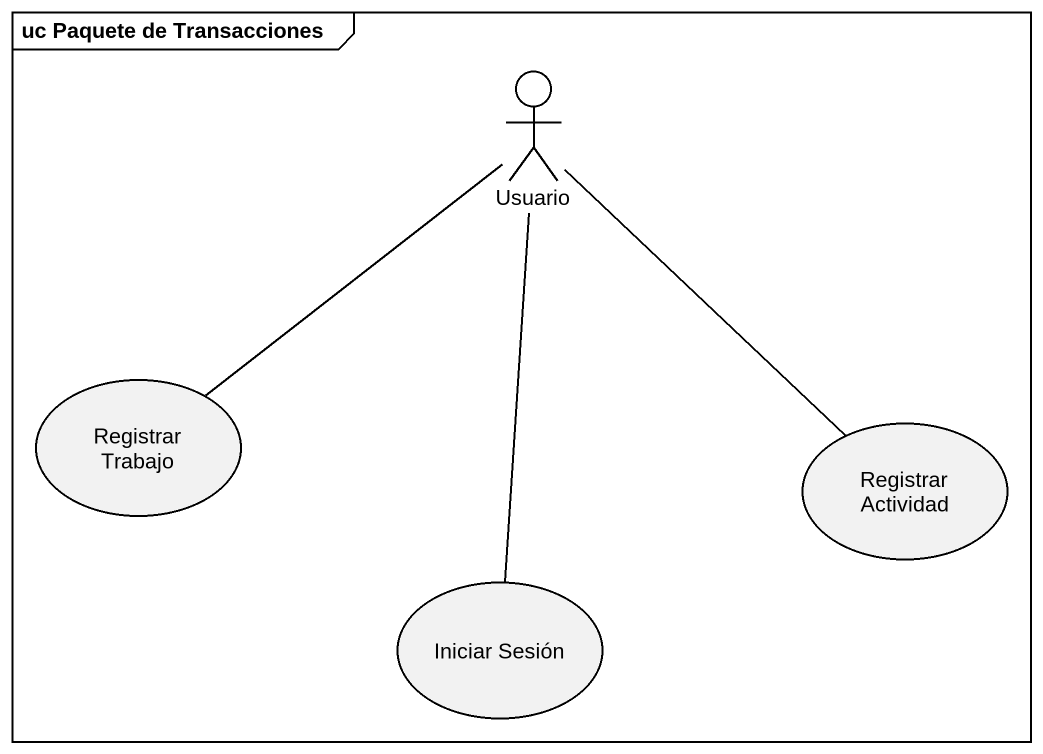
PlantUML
@startuml
mainframe uc Paquete de Transacciones
actor Usuario
usecase "Registrar Trabajo" as Registrar_Trabajo
usecase "Registrar Actividad" as Registrar_Actividad
usecase "Iniciar Sesión" as Iniciar_Sesión
Usuario -- Registrar_Trabajo
Usuario -- Iniciar_Sesión
Registrar_Actividad -up- Usuario
@enduml
